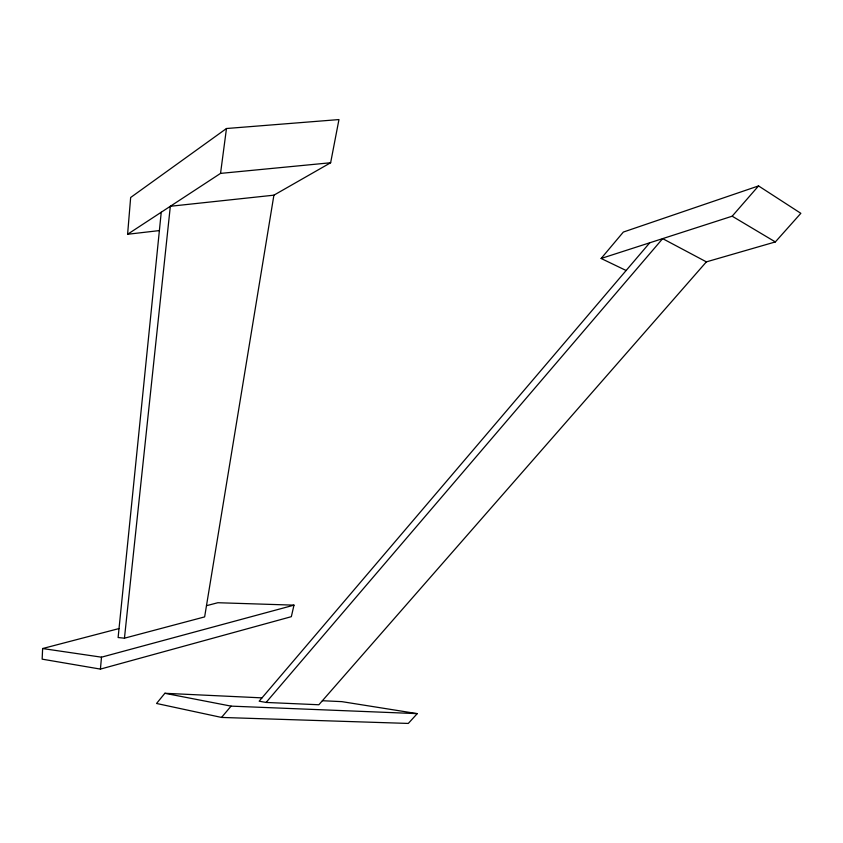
<?xml version="1.0" encoding="UTF-8"?>
<svg xmlns="http://www.w3.org/2000/svg" width="843" height="843" viewBox="0 0 843 843"><rect width="100%" height="100%" fill="white"/><g stroke="black" fill="none" stroke-linecap="round" stroke-linejoin="round"><path stroke-width="1.26" d="M119.032 628.562L42.624 648.541L42.15 659.152L100.422 669.1L291.341 616.676L293.986 605.148L217.852 602.724L206.482 605.695M159.38 230.582L127.599 234.27L130.654 197.494L226.472 128.515L338.96 119.569L330.635 162.752L273.901 195.176L170.328 206.272L124.448 638.193L118.115 637.529L161.245 212.225M100.422 669.1L101.497 657.182L293.986 605.148M127.599 234.27L220.539 173.395L226.472 128.515M273.901 195.176L204.638 616.897L124.448 638.193M261.994 697.867L164.859 693.294L156.556 703.473L221.54 717.435L408.297 723.431L417.253 713.631L341.847 701.639L322.384 700.723M626.138 270.508L601.133 258.474L623.346 232.057L758.542 185.924L800.85 213.321L775.349 241.93L706.381 261.867L318.854 704.759L266.103 702.44L259.159 701.197L649.753 242.784M221.54 717.435L231.077 706.128L417.253 713.631M266.103 702.44L662.651 238.632L706.381 261.867M601.133 258.474L732.177 216.198L758.542 185.924M220.539 173.395L330.635 162.752M42.624 648.541L101.497 657.182M164.859 693.294L231.077 706.128M732.177 216.198L775.349 241.93"/></g></svg>
